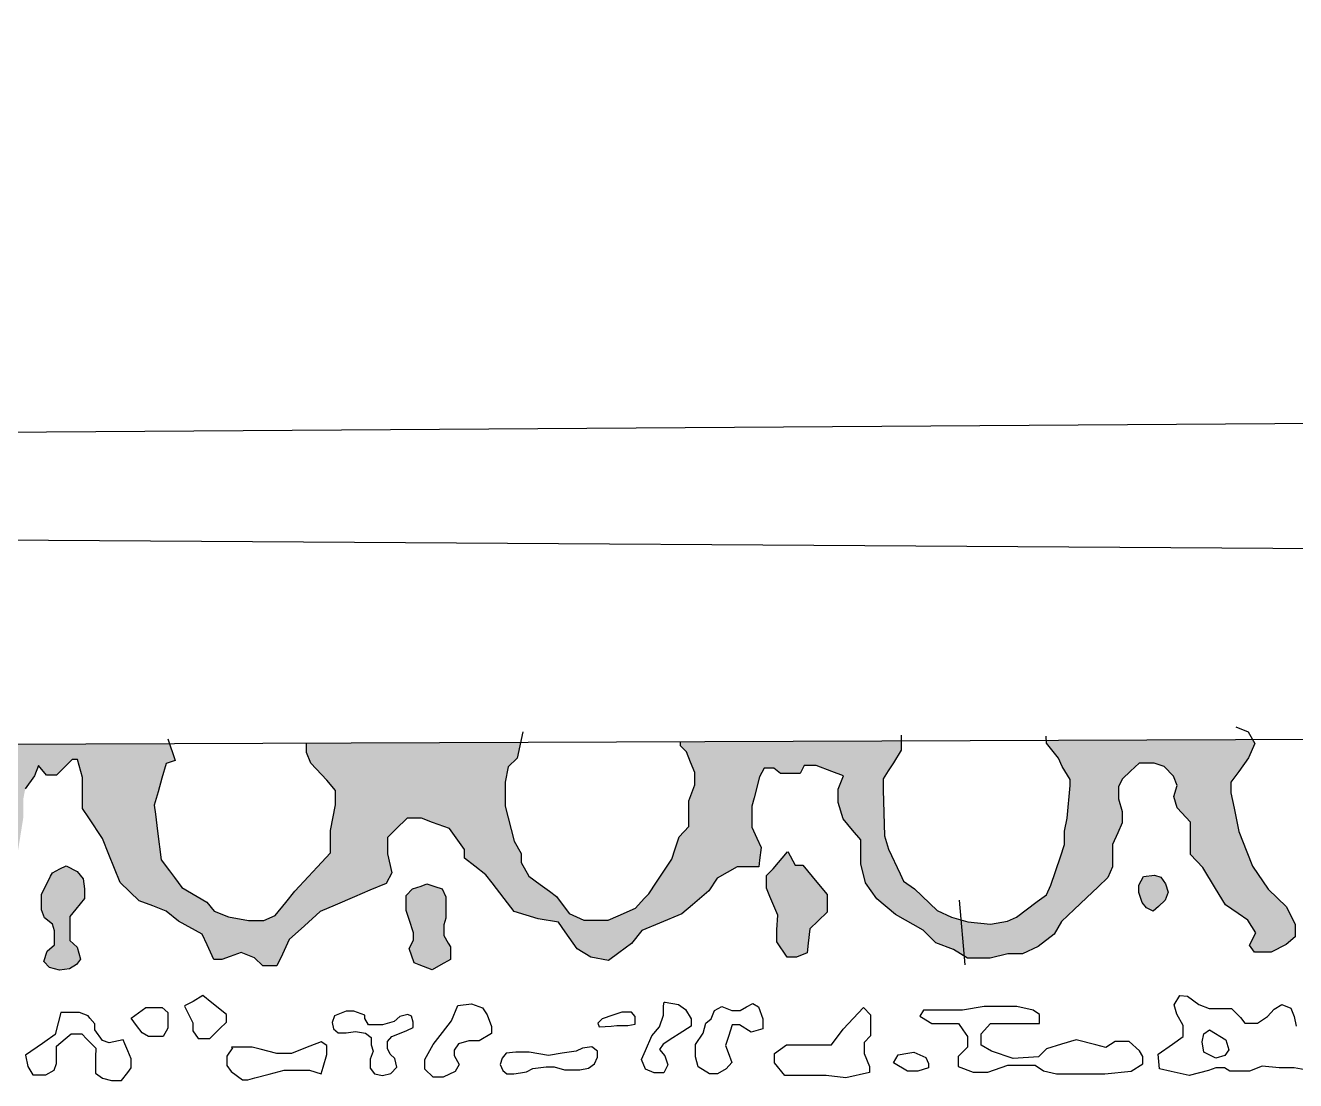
# Model space of a CAD drawing. Header units: millimetres. Extents: x 245 to 515, y 87 to 339.
# Drawn here: x 430.592 to 432.683, y 236.582 to 238.319 of the extents above; entities that cross this region are included whole.
import ezdxf

# ---------------------------------------------------------------- set-up
doc = ezdxf.new("R2010")
doc.units = ezdxf.units.MM
doc.layers.add('çziigi', color=10, linetype='Continuous')

msp = doc.modelspace()

# ---------------------------------------------------------------- hatches: boundary and pattern name
at = {"layer": 'çziigi'}
h = msp.add_hatch(color=256, dxfattribs=at)
h.dxf.hatch_style = 1
h.paths.add_polyline_path([(432.2992, 237.0994), (432.2927, 237.1127), (432.273, 237.1374), (432.2729, 237.1421), (432.6126, 237.1434), (432.6162, 237.137), (432.6056, 237.1132), (432.5897, 237.0909), (432.577, 237.0731), (432.577, 237.0557), (432.5821, 237.0307), (432.5899, 236.9923), (432.603, 236.9586), (432.6122, 236.9348), (432.6382, 236.8972), (432.6685, 236.868), (432.6825, 236.8389), (432.6825, 236.8185), (432.6681, 236.8063), (432.6431, 236.7935), (432.6159, 236.7935), (432.6075, 236.8052), (432.6181, 236.8253), (432.6045, 236.8461), (432.5886, 236.8571), (432.5677, 236.8715), (432.5515, 236.8983), (432.5305, 236.933), (432.5102, 236.9543), (432.5102, 236.9801), (432.5102, 237.0075), (432.4885, 237.031), (432.4829, 237.0499), (432.4882, 237.0681), (432.4821, 237.0832), (432.4669, 237.0991), (432.4503, 237.1044), (432.4257, 237.1044), (432.4113, 237.0912), (432.3984, 237.079), (432.3919, 237.0662), (432.3919, 237.0457), (432.398, 237.0249), (432.3976, 237.0064), (432.3904, 236.9901), (432.382, 236.9709), (432.382, 236.9522), (432.382, 236.9341), (432.3741, 236.9163), (432.3582, 236.9011), (432.3389, 236.8828), (432.3188, 236.8636), (432.298, 236.8438), (432.2858, 236.823), (432.2593, 236.8025), (432.2335, 236.7908), (432.2097, 236.7908), (432.1805, 236.7836), (432.143, 236.7836), (432.1374, 236.787), (432.1321, 236.8465), (432.1435, 236.8433), (432.1808, 236.8397), (432.2089, 236.8446), (432.2239, 236.8512), (432.258, 236.8768), (432.273, 236.888), (432.2806, 236.9037), (432.296, 236.9505), (432.3026, 236.9707), (432.3026, 236.9927), (432.3071, 237.014), (432.312, 237.0678), (432.312, 237.0776)])
h = msp.add_hatch(color=256, dxfattribs=at)
h.dxf.hatch_style = 1
h.paths.add_polyline_path([(431.6939, 237.0692), (431.6939, 237.0894), (431.6872, 237.1062), (431.6805, 237.1231), (431.6708, 237.1331), (431.6708, 237.1398), (432.034, 237.1411), (432.034, 237.1259), (432.021, 237.1052), (432.0125, 237.0918), (432.0045, 237.0791), (432.0045, 237.0605), (432.0065, 236.9851), (432.0131, 236.9628), (432.0321, 236.9222), (432.0376, 236.9106), (432.0561, 236.8976), (432.0933, 236.8618), (432.117, 236.8509), (432.1321, 236.8465), (432.1374, 236.787), (432.1199, 236.7976), (432.0911, 236.8086), (432.0703, 236.8294), (432.0247, 236.8556), (431.9936, 236.8813), (431.9754, 236.9078), (431.9675, 236.9388), (431.9675, 236.9782), (431.9538, 236.9945), (431.9385, 237.0128), (431.9303, 237.0401), (431.9303, 237.0616), (431.9387, 237.0836), (431.92, 237.0907), (431.894, 237.1006), (431.8739, 237.1006), (431.8675, 237.0878), (431.8508, 237.0878), (431.8353, 237.0878), (431.8243, 237.0965), (431.8084, 237.0965), (431.8008, 237.0821), (431.7917, 237.0473), (431.7882, 237.0338), (431.7882, 237.014), (431.7882, 236.9992), (431.7962, 236.9814), (431.8033, 236.9659), (431.8008, 236.9451), (431.7995, 236.9341), (431.7834, 236.9341), (431.7637, 236.9341), (431.731, 236.9154), (431.7174, 236.8942), (431.6905, 236.8715), (431.6725, 236.8563), (431.6359, 236.8411), (431.6067, 236.829), (431.59, 236.8078), (431.5692, 236.7923), (431.5521, 236.7796), (431.545, 236.7809), (431.5423, 236.8459), (431.5516, 236.8459), (431.568, 236.8531), (431.5962, 236.8656), (431.6109, 236.8816), (431.6183, 236.8896), (431.631, 236.9086), (431.6565, 236.9468), (431.6617, 236.9634), (431.6681, 236.9836), (431.6842, 237.0002), (431.6842, 237.0427)])
h.paths.add_polyline_path([(431.0619, 237.1049), (431.0546, 237.1224), (431.0546, 237.1374), (431.4072, 237.1388), (431.4016, 237.1127), (431.3868, 237.0985), (431.382, 237.0733), (431.382, 237.0553), (431.382, 237.0341), (431.3965, 236.976), (431.408, 236.9559), (431.408, 236.9412), (431.4209, 236.9184), (431.4394, 236.905), (431.4547, 236.8939), (431.4666, 236.8853), (431.4872, 236.8569), (431.5114, 236.8459), (431.5299, 236.8459), (431.5423, 236.8459), (431.545, 236.7809), (431.523, 236.7851), (431.5003, 236.7991), (431.4806, 236.8271), (431.4696, 236.8427), (431.4362, 236.8483), (431.3964, 236.8605), (431.3801, 236.8817), (431.3602, 236.9076), (431.3502, 236.9206), (431.3316, 236.935), (431.3149, 236.9481), (431.3149, 236.9623), (431.2899, 236.9969), (431.2622, 237.0071), (431.2443, 237.0138), (431.2202, 237.0138), (431.2016, 236.9958), (431.1878, 236.9824), (431.1878, 236.9553), (431.1952, 236.9238), (431.1856, 236.9067), (431.1591, 236.8953), (431.1339, 236.8845), (431.102, 236.8709), (431.0771, 236.8602), (431.0512, 236.8367), (431.0264, 236.8142), (431.0151, 236.7904), (431.006, 236.7711), (430.9829, 236.7711), (430.9693, 236.7839), (430.9591, 236.7881), (430.9478, 236.8475), (430.9594, 236.8453), (430.9846, 236.8453), (431.0033, 236.8539), (431.0208, 236.8754), (431.0356, 236.8936), (431.0582, 236.918), (431.0723, 236.9333), (431.0944, 236.9572), (431.0944, 236.9684), (431.0944, 236.994), (431.1025, 237.0363), (431.1025, 237.0599), (431.0879, 237.0769)])
h.paths.add_polyline_path([(430.6859, 237.0608), (430.6859, 237.0812), (430.6775, 237.1105), (430.6688, 237.1105), (430.6563, 237.098), (430.643, 237.0848), (430.6267, 237.0848), (430.6135, 237.1007), (430.6067, 237.0836), (430.5915, 237.0624), (430.5885, 237.0462), (430.5885, 237.0159), (430.5773, 236.9459), (430.5596, 236.9186), (430.5477, 236.9003), (430.5365, 236.883), (430.5093, 236.8699), (430.49, 236.8606), (430.4593, 236.8333), (430.4386, 236.8149), (430.4309, 236.7915), (430.4225, 236.7792), (430.3975, 236.77), (430.3749, 236.77), (430.3488, 236.77), (430.3383, 236.7703), (430.3367, 236.8354), (430.3609, 236.8354), (430.3816, 236.8515), (430.3898, 236.8579), (430.4294, 236.8683), (430.446, 236.8727), (430.4669, 236.9006), (430.4839, 236.9233), (430.497, 236.9409), (430.497, 236.9717), (430.4837, 237.0117), (430.4837, 237.0343), (430.4837, 237.0518), (430.4837, 237.0731), (430.4837, 237.0925), (430.465, 237.1086), (430.4527, 237.1191), (430.4527, 237.1351), (430.8293, 237.1365), (430.8387, 237.1091), (430.8237, 237.104), (430.8167, 237.0799), (430.8104, 237.0577), (430.8039, 237.0353), (430.8058, 237.0206), (430.8093, 236.9929), (430.8152, 236.9457), (430.829, 236.9274), (430.8374, 236.9161), (430.8495, 236.9), (430.8749, 236.8851), (430.8907, 236.8759), (430.9025, 236.8612), (430.9265, 236.8514), (430.9478, 236.8475), (430.9591, 236.7881), (430.9473, 236.793), (430.9292, 236.7862), (430.9154, 236.7811), (430.9019, 236.7811), (430.8909, 236.8055), (430.8829, 236.8233), (430.8438, 236.8445), (430.8238, 236.8612), (430.8018, 236.8695), (430.7793, 236.878), (430.7476, 236.9081), (430.7294, 236.9541), (430.719, 236.9804), (430.6961, 237.0146), (430.6859, 237.0299)])
h.paths.add_polyline_path([(430.0844, 237.0421), (430.0767, 237.0864), (430.0598, 237.1048), (430.0421, 237.1136), (430.0272, 237.1071), (430.0164, 237.0914), (429.9995, 237.0914), (429.9888, 237.0914), (429.9692, 237.0968), (429.9531, 237.0845), (429.9449, 237.0782), (429.9527, 237.0477), (429.9574, 237.0294), (429.9574, 236.9792), (429.9454, 236.9512), (429.9284, 236.9116), (429.9108, 236.8918), (429.8908, 236.8806), (429.8508, 236.8583), (429.8173, 236.8396), (429.8025, 236.8211), (429.7802, 236.8073), (429.7852, 236.7885), (429.7874, 236.7804), (429.7564, 236.7584), (429.7318, 236.7584), (429.7111, 236.7665), (429.6994, 236.7628), (429.6994, 236.8556), (429.7232, 236.8454), (429.7394, 236.8454), (429.7559, 236.8555), (429.7861, 236.8668), (429.8037, 236.8733), (429.8228, 236.8861), (429.8442, 236.9155), (429.8506, 236.9341), (429.8537, 236.9429), (429.8645, 236.974), (429.8699, 236.9894), (429.8699, 236.9997), (429.8535, 237.0498), (429.8482, 237.0658), (429.8409, 237.0881), (429.8281, 237.1038), (429.8208, 237.1127), (429.8153, 237.1194), (429.8153, 237.1327), (430.2257, 237.1342), (430.2276, 237.1165), (430.2184, 237.1155), (430.214, 237.0972), (430.208, 237.0717), (430.2014, 237.0442), (430.1957, 237.0199), (430.1901, 236.9965), (430.1901, 236.9738), (430.2082, 236.935), (430.2154, 236.9196), (430.2341, 236.8963), (430.2449, 236.8827), (430.2576, 236.8669), (430.2937, 236.8502), (430.3331, 236.8354), (430.3367, 236.8354), (430.3383, 236.7703), (430.32, 236.7708), (430.2988, 236.7708), (430.2843, 236.765), (430.2547, 236.7861), (430.242, 236.8053), (430.2224, 236.821), (430.2061, 236.8342), (430.1597, 236.8641), (430.1275, 236.8849), (430.1124, 236.9082), (430.0937, 236.9373), (430.0937, 236.9773), (430.0937, 237.0026), (430.0937, 237.0252)])
h.paths.add_polyline_path([(429.1884, 237.125), (429.1884, 237.1303), (429.6274, 237.1319), (429.6305, 237.1215), (429.6248, 237.1087), (429.6164, 237.0982), (429.6096, 237.0899), (429.6011, 237.0793), (429.59, 237.0655), (429.59, 237.0591), (429.5777, 237.0591), (429.5696, 237.0591), (429.5507, 237.0591), (429.5357, 237.0402), (429.5357, 237.0293), (429.5357, 237.0148), (429.5357, 236.9918), (429.5442, 236.9761), (429.553, 236.9598), (429.5603, 236.9598), (429.5732, 236.9508), (429.5845, 236.9428), (429.6015, 236.9127), (429.6116, 236.8948), (429.6221, 236.8845), (429.6429, 236.8639), (429.6559, 236.8595), (429.6829, 236.8595), (429.6902, 236.8595), (429.6994, 236.8556), (429.6994, 236.7628), (429.6938, 236.7611), (429.6781, 236.7611), (429.6466, 236.7818), (429.6516, 236.8018), (429.6516, 236.8163), (429.6351, 236.8263), (429.6104, 236.8412), (429.586, 236.8559), (429.5517, 236.8656), (429.5283, 236.8955), (429.5096, 236.9193), (429.4957, 236.9371), (429.4799, 236.9884), (429.4692, 237.0228), (429.4802, 237.0429), (429.4672, 237.0787), (429.453, 237.0887), (429.4188, 237.0945), (429.4057, 237.0891), (429.37, 237.0806), (429.3554, 237.0661), (429.3431, 237.0342), (429.3431, 237.0177), (429.3431, 236.9836), (429.3504, 236.9709), (429.3504, 236.9448), (429.3346, 236.9128), (429.317, 236.8997), (429.3005, 236.8756), (429.2782, 236.856), (429.2436, 236.8276), (429.2345, 236.8201), (429.2164, 236.8201), (429.2164, 236.7977), (429.2264, 236.7869), (429.2377, 236.7748), (429.2255, 236.7634), (429.1756, 236.7491), (429.1406, 236.7491), (429.1203, 236.7591), (429.0896, 236.7518), (429.0756, 236.7485), (429.055, 236.7384), (429.0327, 236.7438), (429.0059, 236.7599), (428.9874, 236.7771), (428.9874, 236.8036), (428.9874, 236.8222), (428.9443, 236.8464), (428.9263, 236.8565), (428.8996, 236.8715), (428.8817, 236.8932), (428.855, 236.9078), (428.8427, 236.9329), (428.8407, 236.9699), (428.8399, 236.9915), (428.8261, 237.0301), (428.8261, 237.071), (428.8261, 237.0922), (428.811, 237.1022), (428.7863, 237.0922), (428.7743, 237.0802), (428.7604, 237.0559), (428.7689, 237.0347), (428.7727, 237.0253), (428.7758, 237.0176), (428.7809, 237.0048), (428.7759, 236.9954), (428.7679, 236.9805), (428.7593, 236.9805), (428.7496, 236.9661), (428.7496, 236.9556), (428.7496, 236.9344), (428.7496, 236.9286), (428.7426, 236.9039), (428.7218, 236.8923), (428.702, 236.8813), (428.702, 236.8715), (428.6789, 236.8557), (428.6581, 236.8414), (428.6206, 236.8414), (428.5994, 236.8414), (428.5546, 236.8178), (428.5414, 236.8043), (428.5549, 236.7912), (428.5727, 236.7858), (428.5727, 236.7796), (428.5739, 236.7661), (428.5573, 236.7588), (428.5441, 236.7529), (428.5302, 236.7529), (428.4565, 236.7511), (428.4254, 236.7511), (428.4254, 236.7773), (428.4254, 236.7909), (428.4074, 236.8052), (428.392, 236.8174), (428.375, 236.8314), (428.3401, 236.8469), (428.3283, 236.8469), (428.2991, 236.8469), (428.2816, 236.8618), (428.2639, 236.877), (428.2343, 236.8898), (428.2118, 236.8774), (428.2118, 236.8519), (428.2018, 236.8301), (428.1936, 236.8121), (428.1763, 236.8121), (428.1607, 236.8214), (428.1477, 236.8525), (428.1407, 236.8691), (428.134, 236.8851), (428.1213, 236.8798), (428.1111, 236.8755), (428.0905, 236.8668), (428.0761, 236.8476), (428.0676, 236.8362), (428.0561, 236.8209), (428.0375, 236.8209), (428.0157, 236.8209), (428.0008, 236.8295), (427.984, 236.8631), (427.984, 236.888), (428.0095, 236.9147), (428.0282, 236.929), (428.0555, 237.0064), (428.0673, 237.0399), (428.0715, 237.0517), (428.0715, 237.0823), (428.0536, 237.0991), (428.0451, 237.1071), (428.0451, 237.1259), (428.3584, 237.1271), (428.3653, 237.1129), (428.3565, 237.0865), (428.3389, 237.0714), (428.3389, 237.0475), (428.3389, 237.0287), (428.3389, 237.0041), (428.3056, 236.9928), (428.3056, 237.0393), (428.3056, 237.0689), (428.2936, 237.0689), (428.2785, 237.0689), (428.2728, 237.0387), (428.2687, 237.0167), (428.2654, 236.999), (428.2654, 236.9608), (428.2766, 236.9419), (428.2848, 236.9281), (428.3093, 236.9155), (428.3326, 236.9035), (428.3557, 236.8916), (428.3984, 236.8697), (428.4149, 236.8612), (428.4352, 236.8457), (428.4692, 236.8457), (428.4943, 236.8457), (428.5195, 236.8457), (428.5346, 236.8457), (428.5491, 236.8457), (428.5887, 236.8627), (428.6029, 236.8688), (428.636, 236.8829), (428.6491, 236.9168), (428.6552, 236.9324), (428.6663, 236.961), (428.6729, 236.9783), (428.6729, 236.9991), (428.6729, 237.0199), (428.6529, 237.0368), (428.6345, 237.0524), (428.6189, 237.0852), (428.6065, 237.1113), (428.595, 237.1113), (428.5897, 237.128), (429.0134, 237.1296), (429.0028, 237.1115), (428.9857, 237.0964), (428.9769, 237.0785), (428.9675, 237.0592), (428.9675, 237.0319), (428.9618, 237.0048), (428.9618, 236.984), (428.9618, 236.9581), (428.9618, 236.9281), (428.9618, 236.9118), (428.955, 236.9114), (428.954, 236.9288), (428.9355, 236.9476), (428.9291, 236.964), (428.9291, 236.9811), (428.9291, 237.0058), (428.9362, 237.0202), (428.941, 237.0493), (428.941, 237.0725), (428.9366, 237.0884), (428.9339, 237.0984), (428.9243, 237.0984), (428.9159, 237.1067), (428.9048, 237.0955), (428.8949, 237.0855), (428.8949, 237.0756), (428.8892, 237.0581), (428.8892, 237.0318), (428.8824, 236.9903), (428.8824, 236.9672), (428.8888, 236.9393), (428.8914, 236.9278), (428.8942, 236.9155), (428.9227, 236.8794), (428.9339, 236.8738), (428.9474, 236.8671), (428.957, 236.8671), (428.957, 236.8726), (428.9646, 236.8726), (428.9742, 236.8726), (428.9793, 236.8726), (428.9901, 236.8631), (428.9962, 236.8577), (429.0057, 236.8492), (429.0144, 236.8332), (429.0175, 236.8275), (429.0384, 236.8275), (429.079, 236.8275), (429.0962, 236.8275), (429.1277, 236.8332), (429.1426, 236.8359), (429.1596, 236.8487), (429.1835, 236.8487), (429.1911, 236.8579), (429.203, 236.8723), (429.227, 236.9013), (429.227, 236.9209), (429.227, 236.9497), (429.2358, 236.9684), (429.2403, 236.9779), (429.2463, 236.9751), (429.2463, 236.9509), (429.2463, 236.9298), (429.2463, 236.9198), (429.2463, 236.9107), (429.2638, 236.9043), (429.2773, 236.9118), (429.2881, 236.9298), (429.2937, 236.9517), (429.2975, 236.9669), (429.2975, 236.9864), (429.2893, 237.0131), (429.2937, 237.0354), (429.2937, 237.0509), (429.2785, 237.0824), (429.2665, 237.0939), (429.2578, 237.088), (429.2578, 237.0649), (429.2578, 237.0557), (429.2578, 237.0314), (429.2578, 237.019), (429.2446, 237.019), (429.2331, 237.0358), (429.2331, 237.0537), (429.2331, 237.0708), (429.2271, 237.0832), (429.1884, 237.1091)])
h.paths.add_polyline_path([(428.2311, 236.9533), (428.2251, 236.968), (428.2207, 236.9787), (428.2195, 236.9944), (428.2109, 237.0139), (428.2031, 237.0318), (428.1979, 237.0144), (428.196, 237.0029), (428.1927, 236.9835), (428.1927, 236.9735), (428.1927, 236.9598), (428.1927, 236.9503), (428.1867, 236.939), (428.1813, 236.929), (428.1813, 236.9185), (428.1855, 236.91), (428.1955, 236.9014), (428.2038, 236.9014), (428.2173, 236.908), (428.2311, 236.9328), (428.2311, 236.9391)], flags=16)
h = msp.add_hatch(color=256, dxfattribs=at)
h.dxf.hatch_style = 1
h.paths.add_polyline_path([(429.9962, 236.8751), (430.0088, 236.8855), (430.0157, 236.8912), (430.0233, 236.8975), (430.0264, 236.9081), (430.0303, 236.9069), (430.0425, 236.9033), (430.051, 236.9007), (430.051, 236.8858), (430.051, 236.8736), (430.0462, 236.8601), (430.0399, 236.8424), (430.0324, 236.8362), (430.0385, 236.8169), (430.0434, 236.8087), (430.0496, 236.7982), (430.0562, 236.7871), (430.0467, 236.7814), (430.0319, 236.7726), (430.0195, 236.7726), (429.9975, 236.7756), (429.9901, 236.7854), (429.9852, 236.8028), (429.9944, 236.812), (429.9944, 236.8218), (429.9944, 236.8442), (429.9904, 236.8616)])
h.paths.add_polyline_path([(430.6185, 236.8891), (430.6266, 236.9051), (430.6334, 236.9184), (430.6362, 236.924), (430.6486, 236.9304), (430.6587, 236.9356), (430.6769, 236.9262), (430.6869, 236.9141), (430.689, 236.8979), (430.689, 236.8816), (430.6748, 236.8641), (430.6649, 236.8519), (430.6649, 236.8313), (430.6649, 236.8125), (430.6769, 236.8017), (430.6824, 236.7821), (430.6757, 236.773), (430.6646, 236.7661), (430.6477, 236.764), (430.6314, 236.7682), (430.6221, 236.7782), (430.6278, 236.795), (430.6399, 236.8056), (430.6399, 236.814), (430.6399, 236.8288), (430.6365, 236.8393), (430.6233, 236.8499), (430.6185, 236.8634)])
h.paths.add_polyline_path([(431.219, 236.862), (431.219, 236.8742), (431.219, 236.8865), (431.2295, 236.8975), (431.2435, 236.9023), (431.2528, 236.9059), (431.266, 236.9017), (431.2783, 236.8978), (431.2839, 236.8844), (431.2839, 236.8658), (431.2839, 236.8494), (431.2806, 236.8384), (431.2806, 236.821), (431.2881, 236.8082), (431.2916, 236.8022), (431.2916, 236.7816), (431.2761, 236.7726), (431.2617, 236.7642), (431.2402, 236.7726), (431.2321, 236.7758), (431.2238, 236.7992), (431.231, 236.8133), (431.231, 236.8255), (431.2238, 236.8473)])
h.paths.add_polyline_path([(431.8178, 236.8849), (431.8121, 236.8988), (431.8121, 236.9194), (431.8231, 236.9306), (431.847, 236.9592), (431.8591, 236.9366), (431.8719, 236.9366), (431.8951, 236.9089), (431.9123, 236.8883), (431.9123, 236.8759), (431.9123, 236.8594), (431.8974, 236.8451), (431.8833, 236.8317), (431.8809, 236.8084), (431.8792, 236.7924), (431.8614, 236.7851), (431.8463, 236.7851), (431.8291, 236.8106), (431.8291, 236.8301), (431.8306, 236.8541)])
h.paths.add_polyline_path([(432.4253, 236.8917), (432.4253, 236.9037), (432.4332, 236.9178), (432.4508, 236.9204), (432.4617, 236.9169), (432.469, 236.9058), (432.4737, 236.8923), (432.4687, 236.8791), (432.4576, 236.8688), (432.4489, 236.8609), (432.4379, 236.8665), (432.4309, 236.875)])

# ---------------------------------------------------------------- linework, layer by layer
for p, q in [((433.9791, 237.4492), (301.7553, 238.3195)), ((433.4667, 237.6692), (427.6409, 237.6288)), ((432.5851, 237.1643), (432.6052, 237.1563)), ((433.8206, 237.148), (427.6704, 237.1245)), ((430.8265, 237.1448), (430.8387, 237.1091)), ((431.411, 237.1565), (431.4016, 237.1127)), ((432.034, 237.1507), (432.034, 237.1259)), ((432.273, 237.1374), (432.2726, 237.1492)), ((432.6052, 237.1563), (432.6162, 237.137)), ((431.0546, 237.1224), (431.0546, 237.1374)), ((431.0619, 237.1049), (431.0546, 237.1224)), ((431.6708, 237.1331), (431.6708, 237.1398)), ((431.6805, 237.1231), (431.6708, 237.1331)), ((431.6872, 237.1062), (431.6805, 237.1231)), ((432.034, 237.1259), (432.021, 237.1052)), ((432.2927, 237.1127), (432.273, 237.1374)), ((432.6162, 237.137), (432.6056, 237.1132)), ((430.6135, 237.1007), (430.6067, 237.0836)), ((430.6267, 237.0848), (430.6135, 237.1007)), ((430.6688, 237.1105), (430.6563, 237.098)), ((430.6775, 237.1105), (430.6688, 237.1105)), ((430.6859, 237.0812), (430.6775, 237.1105)), ((430.8237, 237.104), (430.8167, 237.0799)), ((430.8387, 237.1091), (430.8237, 237.104)), ((431.0879, 237.0769), (431.0619, 237.1049)), ((431.4016, 237.1127), (431.3868, 237.0985)), ((431.6939, 237.0894), (431.6872, 237.1062)), ((431.8739, 237.1006), (431.8675, 237.0878)), ((431.894, 237.1006), (431.8739, 237.1006)), ((431.92, 237.0907), (431.894, 237.1006)), ((432.021, 237.1052), (432.0125, 237.0918)), ((432.2992, 237.0994), (432.2927, 237.1127)), ((432.4257, 237.1044), (432.4113, 237.0912)), ((432.4503, 237.1044), (432.4257, 237.1044)), ((432.4669, 237.0991), (432.4503, 237.1044)), ((432.6056, 237.1132), (432.5897, 237.0909)), ((430.6067, 237.0836), (430.5915, 237.0624)), ((430.643, 237.0848), (430.6267, 237.0848)), ((430.6563, 237.098), (430.643, 237.0848)), ((430.6859, 237.0608), (430.6859, 237.0812)), ((430.8167, 237.0799), (430.8104, 237.0577)), ((431.3868, 237.0985), (431.382, 237.0733)), ((431.6939, 237.0692), (431.6939, 237.0894)), ((431.8008, 237.0821), (431.7917, 237.0473)), ((431.8084, 237.0965), (431.8008, 237.0821)), ((431.8243, 237.0965), (431.8084, 237.0965)), ((431.8353, 237.0878), (431.8243, 237.0965)), ((431.8508, 237.0878), (431.8353, 237.0878)), ((431.8675, 237.0878), (431.8508, 237.0878)), ((431.9387, 237.0836), (431.92, 237.0907)), ((431.9303, 237.0616), (431.9387, 237.0836)), ((432.0125, 237.0918), (432.0045, 237.0791)), ((432.312, 237.0776), (432.2992, 237.0994)), ((432.4113, 237.0912), (432.3984, 237.079)), ((432.4821, 237.0832), (432.4669, 237.0991)), ((432.4882, 237.0681), (432.4821, 237.0832)), ((432.5897, 237.0909), (432.577, 237.0731)), ((430.6859, 237.0299), (430.6859, 237.0608)), ((431.1025, 237.0599), (431.0879, 237.0769)), ((431.1025, 237.0363), (431.1025, 237.0599)), ((431.382, 237.0733), (431.382, 237.0553)), ((431.6842, 237.0427), (431.6939, 237.0692)), ((431.6939, 237.0692), (431.6939, 237.0692)), ((431.9303, 237.0401), (431.9303, 237.0616)), ((432.0045, 237.0791), (432.0045, 237.0605)), ((432.0045, 237.0605), (432.0065, 236.9851)), ((432.3071, 237.014), (432.312, 237.0678)), ((432.312, 237.0678), (432.312, 237.0776)), ((432.3984, 237.079), (432.3919, 237.0662)), ((432.3919, 237.0662), (432.3919, 237.0457)), ((432.4829, 237.0499), (432.4882, 237.0681)), ((432.577, 237.0731), (432.577, 237.0557)), ((430.8104, 237.0577), (430.8039, 237.0353)), ((431.382, 237.0553), (431.382, 237.0341)), ((431.6842, 237.0002), (431.6842, 237.0427)), ((431.7917, 237.0473), (431.7882, 237.0338)), ((431.9385, 237.0128), (431.9303, 237.0401)), ((432.3919, 237.0457), (432.398, 237.0249)), ((432.4885, 237.031), (432.4829, 237.0499)), ((432.577, 237.0557), (432.5821, 237.0307)), ((430.6961, 237.0146), (430.6859, 237.0299)), ((430.8039, 237.0353), (430.8058, 237.0206)), ((430.8058, 237.0206), (430.8093, 236.9929)), ((431.0944, 236.994), (431.1025, 237.0363)), ((431.382, 237.0341), (431.3965, 236.976)), ((431.7882, 237.0338), (431.7882, 237.014)), ((432.398, 237.0249), (432.3976, 237.0064)), ((432.5102, 237.0075), (432.4885, 237.031)), ((432.5821, 237.0307), (432.5899, 236.9923)), ((430.719, 236.9804), (430.6961, 237.0146)), ((431.2016, 236.9958), (431.1878, 236.9824)), ((431.2202, 237.0138), (431.2016, 236.9958)), ((431.2443, 237.0138), (431.2202, 237.0138)), ((431.2622, 237.0071), (431.2443, 237.0138)), ((431.2899, 236.9969), (431.2622, 237.0071)), ((431.3149, 236.9623), (431.2899, 236.9969)), ((431.6681, 236.9836), (431.6842, 237.0002)), ((431.7882, 237.014), (431.7882, 236.9992)), ((431.7882, 236.9992), (431.7962, 236.9814)), ((431.9538, 236.9945), (431.9385, 237.0128)), ((432.3026, 236.9927), (432.3071, 237.014)), ((432.3976, 237.0064), (432.3904, 236.9901)), ((432.5102, 236.9801), (432.5102, 237.0075)), ((430.7294, 236.9541), (430.719, 236.9804)), ((430.8093, 236.9929), (430.8152, 236.9457)), ((431.0944, 236.9684), (431.0944, 236.994)), ((431.1878, 236.9824), (431.1878, 236.9553)), ((431.3965, 236.976), (431.408, 236.9559)), ((431.6617, 236.9634), (431.6681, 236.9836)), ((431.7962, 236.9814), (431.8033, 236.9659)), ((431.9675, 236.9782), (431.9538, 236.9945)), ((431.9675, 236.9388), (431.9675, 236.9782)), ((432.0065, 236.9851), (432.0131, 236.9628)), ((432.3026, 236.9707), (432.3026, 236.9927)), ((432.3904, 236.9901), (432.382, 236.9709)), ((432.5102, 236.9543), (432.5102, 236.9801)), ((432.5899, 236.9923), (432.603, 236.9586)), ((430.7476, 236.9081), (430.7294, 236.9541)), ((431.0723, 236.9333), (431.0944, 236.9572)), ((431.0944, 236.9572), (431.0944, 236.9684)), ((431.1878, 236.9553), (431.1952, 236.9238)), ((431.3149, 236.9481), (431.3149, 236.9623)), ((431.408, 236.9559), (431.408, 236.9412)), ((431.6565, 236.9468), (431.6617, 236.9634)), ((431.8033, 236.9659), (431.8008, 236.9451)), ((431.8231, 236.9306), (431.8467, 236.9589)), ((431.8471, 236.9591), (431.8591, 236.9366)), ((432.0131, 236.9628), (432.0321, 236.9222)), ((432.296, 236.9505), (432.3026, 236.9707)), ((432.382, 236.9709), (432.382, 236.9522)), ((432.5305, 236.933), (432.5102, 236.9543)), ((432.603, 236.9586), (432.6122, 236.9348)), ((430.6486, 236.9304), (430.6587, 236.9356)), ((430.6587, 236.9356), (430.6769, 236.9262)), ((430.8152, 236.9457), (430.829, 236.9274)), ((431.0582, 236.918), (431.0723, 236.9333)), ((431.3316, 236.935), (431.3149, 236.9481)), ((431.3502, 236.9206), (431.3316, 236.935)), ((431.408, 236.9412), (431.4209, 236.9184)), ((431.631, 236.9086), (431.6565, 236.9468)), ((431.7637, 236.9341), (431.731, 236.9154)), ((431.7834, 236.9341), (431.7637, 236.9341)), ((431.7995, 236.9341), (431.7834, 236.9341)), ((431.8008, 236.9451), (431.7995, 236.9341)), ((431.8591, 236.9366), (431.8719, 236.9366)), ((431.8719, 236.9366), (431.8951, 236.9089)), ((431.9754, 236.9078), (431.9675, 236.9388)), ((432.2806, 236.9037), (432.296, 236.9505)), ((432.382, 236.9341), (432.3741, 236.9163)), ((432.382, 236.9522), (432.382, 236.9341)), ((432.5515, 236.8983), (432.5305, 236.933)), ((432.6122, 236.9348), (432.6382, 236.8972)), ((430.6266, 236.9051), (430.6334, 236.9184)), ((430.6334, 236.9184), (430.6362, 236.924)), ((430.6362, 236.924), (430.6486, 236.9304)), ((430.6769, 236.9262), (430.6869, 236.9141)), ((430.6869, 236.9141), (430.689, 236.8979)), ((430.829, 236.9274), (430.8374, 236.9161)), ((430.8374, 236.9161), (430.8495, 236.9)), ((431.0356, 236.8936), (431.0582, 236.918)), ((431.1952, 236.9238), (431.1856, 236.9067)), ((431.3602, 236.9076), (431.3502, 236.9206)), ((431.4209, 236.9184), (431.4394, 236.905)), ((431.731, 236.9154), (431.7174, 236.8942)), ((431.8121, 236.9194), (431.8231, 236.9306)), ((431.8121, 236.8988), (431.8121, 236.9194)), ((432.0321, 236.9222), (432.0376, 236.9106)), ((432.3741, 236.9163), (432.3582, 236.9011)), ((432.4253, 236.9037), (432.4332, 236.9178)), ((432.4332, 236.9178), (432.4508, 236.9204)), ((432.4508, 236.9204), (432.4617, 236.9169)), ((432.4617, 236.9169), (432.469, 236.9058)), ((430.6185, 236.8891), (430.6266, 236.9051)), ((430.689, 236.8979), (430.689, 236.8816)), ((430.7793, 236.878), (430.7476, 236.9081)), ((430.8495, 236.9), (430.8749, 236.8851)), ((431.0208, 236.8754), (431.0356, 236.8936)), ((431.1591, 236.8953), (431.1339, 236.8845)), ((431.1856, 236.9067), (431.1591, 236.8953)), ((431.219, 236.8865), (431.2295, 236.8975)), ((431.2295, 236.8975), (431.2435, 236.9023)), ((431.2435, 236.9023), (431.2528, 236.9059)), ((431.2528, 236.9059), (431.266, 236.9017)), ((431.266, 236.9017), (431.2783, 236.8978)), ((431.2783, 236.8978), (431.2839, 236.8844)), ((431.3801, 236.8817), (431.3602, 236.9076)), ((431.4394, 236.905), (431.4547, 236.8939)), ((431.4547, 236.8939), (431.4666, 236.8853)), ((431.6183, 236.8896), (431.631, 236.9086)), ((431.7174, 236.8942), (431.6905, 236.8715)), ((431.8178, 236.8849), (431.8121, 236.8988)), ((431.8951, 236.9089), (431.9123, 236.8883)), ((431.9936, 236.8813), (431.9754, 236.9078)), ((432.0376, 236.9106), (432.0561, 236.8976)), ((432.0561, 236.8976), (432.0933, 236.8618)), ((432.273, 236.888), (432.2806, 236.9037)), ((432.3582, 236.9011), (432.3389, 236.8828)), ((432.4253, 236.8917), (432.4253, 236.9037)), ((432.4309, 236.875), (432.4253, 236.8917)), ((432.4737, 236.8923), (432.4687, 236.8791)), ((432.469, 236.9058), (432.4737, 236.8923)), ((432.5677, 236.8715), (432.5515, 236.8983)), ((432.6382, 236.8972), (432.6685, 236.868)), ((430.6185, 236.8634), (430.6185, 236.8891)), ((430.689, 236.8816), (430.6748, 236.8641)), ((430.8018, 236.8695), (430.7793, 236.878)), ((430.8749, 236.8851), (430.8907, 236.8759)), ((430.8907, 236.8759), (430.9025, 236.8612)), ((431.0033, 236.8539), (431.0208, 236.8754)), ((431.102, 236.8709), (431.0771, 236.8602)), ((431.1339, 236.8845), (431.102, 236.8709)), ((431.219, 236.8742), (431.219, 236.8865)), ((431.219, 236.862), (431.219, 236.8742)), ((431.2839, 236.8844), (431.2839, 236.8658)), ((431.3964, 236.8605), (431.3801, 236.8817)), ((431.4666, 236.8853), (431.4872, 236.8569)), ((431.5962, 236.8656), (431.6109, 236.8816)), ((431.6109, 236.8816), (431.6183, 236.8896)), ((431.6905, 236.8715), (431.6725, 236.8563)), ((431.8306, 236.8541), (431.8178, 236.8849)), ((431.9123, 236.8883), (431.9123, 236.8759)), ((431.9123, 236.8759), (431.9123, 236.8594)), ((432.0247, 236.8556), (431.9936, 236.8813)), ((432.1292, 236.8791), (432.1387, 236.7728)), ((432.2239, 236.8512), (432.258, 236.8768)), ((432.258, 236.8768), (432.273, 236.888)), ((432.3389, 236.8828), (432.3188, 236.8636)), ((432.4379, 236.8665), (432.4309, 236.875)), ((432.4687, 236.8791), (432.4576, 236.8688)), ((432.5886, 236.8571), (432.5677, 236.8715)), ((430.6233, 236.8499), (430.6185, 236.8634)), ((430.6365, 236.8393), (430.6233, 236.8499)), ((430.6748, 236.8641), (430.6649, 236.8519)), ((430.6649, 236.8519), (430.6649, 236.8313)), ((430.8238, 236.8612), (430.8018, 236.8695)), ((430.8438, 236.8445), (430.8238, 236.8612)), ((430.9025, 236.8612), (430.9265, 236.8514)), ((430.9265, 236.8514), (430.9594, 236.8453)), ((430.9846, 236.8453), (431.0033, 236.8539)), ((431.0771, 236.8602), (431.0512, 236.8367)), ((431.2238, 236.8473), (431.219, 236.862)), ((431.2839, 236.8494), (431.2806, 236.8384)), ((431.2839, 236.8658), (431.2839, 236.8494)), ((431.4362, 236.8483), (431.3964, 236.8605)), ((431.4872, 236.8569), (431.5114, 236.8459)), ((431.5516, 236.8459), (431.568, 236.8531)), ((431.568, 236.8531), (431.5962, 236.8656)), ((431.6725, 236.8563), (431.6359, 236.8411)), ((431.8291, 236.8301), (431.8306, 236.8541)), ((431.9123, 236.8594), (431.8974, 236.8451)), ((432.0703, 236.8294), (432.0247, 236.8556)), ((432.0933, 236.8618), (432.117, 236.8509)), ((432.117, 236.8509), (432.1435, 236.8433)), ((432.2089, 236.8446), (432.2239, 236.8512)), ((432.3188, 236.8636), (432.298, 236.8438)), ((432.4489, 236.8609), (432.4379, 236.8665)), ((432.4576, 236.8688), (432.4489, 236.8609)), ((432.6045, 236.8461), (432.5886, 236.8571)), ((432.6685, 236.868), (432.6825, 236.8389)), ((430.6399, 236.8288), (430.6365, 236.8393)), ((430.6399, 236.814), (430.6399, 236.8288)), ((430.6649, 236.8313), (430.6649, 236.8125)), ((430.8829, 236.8233), (430.8438, 236.8445)), ((430.9594, 236.8453), (430.9846, 236.8453)), ((431.0512, 236.8367), (431.0264, 236.8142)), ((431.231, 236.8255), (431.2238, 236.8473)), ((431.2806, 236.8384), (431.2806, 236.821)), ((431.4696, 236.8427), (431.4362, 236.8483)), ((431.4806, 236.8271), (431.4696, 236.8427)), ((431.5114, 236.8459), (431.5299, 236.8459)), ((431.5299, 236.8459), (431.5516, 236.8459)), ((431.6067, 236.829), (431.59, 236.8078)), ((431.6359, 236.8411), (431.6067, 236.829)), ((431.8291, 236.8106), (431.8291, 236.8301)), ((431.8833, 236.8317), (431.8809, 236.8084)), ((431.8974, 236.8451), (431.8833, 236.8317)), ((432.0911, 236.8086), (432.0703, 236.8294)), ((432.1435, 236.8433), (432.1808, 236.8397)), ((432.1808, 236.8397), (432.2089, 236.8446)), ((432.298, 236.8438), (432.2858, 236.823)), ((432.6181, 236.8253), (432.6045, 236.8461)), ((432.6825, 236.8389), (432.6825, 236.8185)), ((430.6399, 236.8056), (430.6399, 236.814)), ((430.6649, 236.8125), (430.6769, 236.8017)), ((430.8909, 236.8055), (430.8829, 236.8233)), ((431.0264, 236.8142), (431.0151, 236.7904)), ((431.2238, 236.7992), (431.231, 236.8133)), ((431.231, 236.8133), (431.231, 236.8255)), ((431.2806, 236.821), (431.2881, 236.8082)), ((431.2881, 236.8082), (431.2916, 236.8022)), ((431.5003, 236.7991), (431.4806, 236.8271)), ((431.59, 236.8078), (431.5692, 236.7923)), ((431.8463, 236.7851), (431.8291, 236.8106)), ((431.8809, 236.8084), (431.8792, 236.7924)), ((432.1199, 236.7976), (432.0911, 236.8086)), ((432.2858, 236.823), (432.2593, 236.8025)), ((432.6075, 236.8052), (432.6181, 236.8253)), ((432.6825, 236.8185), (432.6681, 236.8063)), ((430.6221, 236.7782), (430.6278, 236.795)), ((430.6278, 236.795), (430.6399, 236.8056)), ((430.6769, 236.8017), (430.6824, 236.7821)), ((430.9019, 236.7811), (430.8909, 236.8055)), ((430.9473, 236.793), (430.9292, 236.7862)), ((430.9693, 236.7839), (430.9473, 236.793)), ((431.0151, 236.7904), (431.006, 236.7711)), ((431.2321, 236.7758), (431.2238, 236.7992)), ((431.2916, 236.8022), (431.2916, 236.7816)), ((431.523, 236.7851), (431.5003, 236.7991)), ((431.5692, 236.7923), (431.5521, 236.7796)), ((431.8792, 236.7924), (431.8614, 236.7851)), ((432.143, 236.7836), (432.1199, 236.7976)), ((432.2097, 236.7908), (432.1805, 236.7836)), ((432.2335, 236.7908), (432.2097, 236.7908)), ((432.2593, 236.8025), (432.2335, 236.7908)), ((432.6159, 236.7935), (432.6075, 236.8052)), ((432.6431, 236.7935), (432.6159, 236.7935)), ((432.6681, 236.8063), (432.6431, 236.7935)), ((430.6314, 236.7682), (430.6221, 236.7782)), ((430.6477, 236.764), (430.6314, 236.7682)), ((430.6646, 236.7661), (430.6477, 236.764)), ((430.6757, 236.773), (430.6646, 236.7661)), ((430.6824, 236.7821), (430.6757, 236.773)), ((430.9154, 236.7811), (430.9019, 236.7811)), ((430.9292, 236.7862), (430.9154, 236.7811)), ((430.9829, 236.7711), (430.9693, 236.7839)), ((431.006, 236.7711), (430.9829, 236.7711)), ((431.2402, 236.7726), (431.2321, 236.7758)), ((431.2617, 236.7642), (431.2402, 236.7726)), ((431.2761, 236.7726), (431.2617, 236.7642)), ((431.2916, 236.7816), (431.2761, 236.7726)), ((431.5521, 236.7796), (431.523, 236.7851)), ((431.8614, 236.7851), (431.8463, 236.7851)), ((432.1805, 236.7836), (432.143, 236.7836)), ((430.8683, 236.7123), (430.8536, 236.705)), ((430.8536, 236.705), (430.8536, 236.705)), ((430.8537, 236.7046), (430.8674, 236.6772)), ((430.8839, 236.722), (430.8683, 236.7123)), ((430.8987, 236.7102), (430.8839, 236.722)), ((430.9229, 236.6909), (430.8987, 236.7102)), ((431.2932, 236.6802), (431.3038, 236.7057)), ((431.3038, 236.7057), (431.3265, 236.7081)), ((431.3265, 236.7081), (431.3443, 236.7016)), ((431.6426, 236.7051), (431.6436, 236.7112)), ((431.6426, 236.6895), (431.6426, 236.7051)), ((431.6436, 236.7112), (431.6451, 236.711)), ((431.6451, 236.711), (431.6674, 236.7074)), ((431.6674, 236.7074), (431.6788, 236.6988)), ((431.7263, 236.6972), (431.7386, 236.7037)), ((431.7386, 236.7037), (431.7549, 236.6975)), ((431.7686, 236.6975), (431.7793, 236.7034)), ((431.7793, 236.7034), (431.7897, 236.709)), ((431.7897, 236.709), (431.7992, 236.7034)), ((431.7992, 236.7034), (431.8062, 236.6838)), ((432.1703, 236.7037), (432.135, 236.698)), ((432.1903, 236.7037), (432.1703, 236.7037)), ((432.2245, 236.7037), (432.1903, 236.7037)), ((432.251, 236.698), (432.2245, 236.7037)), ((432.4834, 236.7065), (432.4929, 236.7218)), ((432.4881, 236.6916), (432.4834, 236.7065)), ((432.4929, 236.7218), (432.5054, 236.7207)), ((432.5054, 236.7207), (432.5241, 236.7074)), ((432.5241, 236.7074), (432.5409, 236.7004)), ((432.6481, 236.6997), (432.6608, 236.7073)), ((432.6608, 236.7073), (432.6755, 236.7011)), ((430.6504, 236.694), (430.646, 236.677)), ((430.6655, 236.694), (430.6504, 236.694)), ((430.6809, 236.694), (430.6655, 236.694)), ((430.695, 236.6887), (430.6809, 236.694)), ((430.6981, 236.6849), (430.695, 236.6887)), ((430.706, 236.6752), (430.6981, 236.6849)), ((430.7659, 236.6849), (430.7719, 236.6892)), ((430.7748, 236.6725), (430.7659, 236.6849)), ((430.7719, 236.6892), (430.7903, 236.7025)), ((430.7903, 236.7025), (430.8168, 236.7025)), ((430.8168, 236.7025), (430.8263, 236.6939)), ((430.8263, 236.6939), (430.8263, 236.6798)), ((430.9229, 236.6783), (430.9229, 236.6909)), ((431.1009, 236.6885), (431.0967, 236.6775)), ((431.1198, 236.696), (431.1009, 236.6885)), ((431.1324, 236.696), (431.1198, 236.696)), ((431.1507, 236.6897), (431.1324, 236.696)), ((431.1507, 236.6841), (431.1507, 236.6897)), ((431.1566, 236.674), (431.1507, 236.6841)), ((431.2082, 236.6877), (431.1993, 236.679)), ((431.2213, 236.6907), (431.2082, 236.6877)), ((431.2278, 236.688), (431.2213, 236.6907)), ((431.2305, 236.6783), (431.2278, 236.688)), ((431.3443, 236.7016), (431.352, 236.6901)), ((431.352, 236.6901), (431.3594, 236.6712)), ((431.5418, 236.6839), (431.5343, 236.6765)), ((431.5591, 236.6896), (431.5418, 236.6839)), ((431.5741, 236.6946), (431.5591, 236.6896)), ((431.5897, 236.6946), (431.5741, 236.6946)), ((431.596, 236.6874), (431.5897, 236.6946)), ((431.596, 236.6751), (431.596, 236.6874)), ((431.6362, 236.6706), (431.6426, 236.6895)), ((431.6788, 236.6988), (431.6882, 236.6835)), ((431.6882, 236.6835), (431.6882, 236.6715)), ((431.7125, 236.6767), (431.7212, 236.6838)), ((431.7212, 236.6838), (431.7263, 236.6972)), ((431.7549, 236.6975), (431.7686, 236.6975)), ((431.8062, 236.6838), (431.8062, 236.6672)), ((431.9386, 236.6669), (431.972, 236.7025)), ((431.972, 236.7025), (431.9833, 236.6903)), ((431.9833, 236.6903), (431.9833, 236.6759)), ((432.0708, 236.698), (432.0648, 236.6882)), ((432.0648, 236.6882), (432.0673, 236.6866)), ((432.0673, 236.6866), (432.0844, 236.6761)), ((432.1124, 236.698), (432.0708, 236.698)), ((432.135, 236.698), (432.1124, 236.698)), ((432.2616, 236.6906), (432.251, 236.698)), ((432.2616, 236.6761), (432.2616, 236.6906)), ((432.4985, 236.6728), (432.4881, 236.6916)), ((432.5409, 236.7004), (432.5577, 236.7004)), ((432.5577, 236.7004), (432.5778, 236.7004)), ((432.5778, 236.7004), (432.5865, 236.692)), ((432.5865, 236.692), (432.5926, 236.686)), ((432.5926, 236.686), (432.6, 236.6766)), ((432.6209, 236.6766), (432.637, 236.6873)), ((432.637, 236.6873), (432.6481, 236.6997)), ((432.6755, 236.7011), (432.6808, 236.6874)), ((432.6808, 236.6874), (432.6842, 236.6714)), ((430.646, 236.677), (430.6409, 236.6576)), ((430.706, 236.6656), (430.706, 236.6752)), ((430.719, 236.6481), (430.706, 236.6656)), ((430.7843, 236.6605), (430.7748, 236.6725)), ((430.8263, 236.6682), (430.8186, 236.6545)), ((430.8263, 236.6798), (430.8263, 236.6682)), ((430.8674, 236.6772), (430.8674, 236.664)), ((430.8674, 236.664), (430.8764, 236.6511)), ((430.8957, 236.6511), (430.9116, 236.667)), ((430.9116, 236.667), (430.9229, 236.6783)), ((431.0967, 236.6775), (431.0994, 236.6674)), ((431.0994, 236.6674), (431.1069, 236.6606)), ((431.1199, 236.6606), (431.1351, 236.6626)), ((431.1351, 236.6626), (431.1518, 236.6602)), ((431.1797, 236.674), (431.1566, 236.674)), ((431.1993, 236.679), (431.1797, 236.674)), ((431.2104, 236.6607), (431.2197, 236.6646)), ((431.2197, 236.6646), (431.2305, 236.6692)), ((431.2305, 236.6692), (431.2305, 236.6783)), ((431.263, 236.6414), (431.2784, 236.6611)), ((431.2784, 236.6611), (431.2932, 236.6802)), ((431.3594, 236.6712), (431.3594, 236.6594)), ((431.5343, 236.6765), (431.5366, 236.6702)), ((431.5366, 236.6702), (431.5563, 236.6718)), ((431.5563, 236.6718), (431.5656, 236.6725)), ((431.5656, 236.6725), (431.584, 236.6725)), ((431.584, 236.6725), (431.596, 236.6751)), ((431.6231, 236.6554), (431.6362, 236.6706)), ((431.6882, 236.6715), (431.6682, 236.6587)), ((431.7078, 236.6602), (431.7125, 236.6767)), ((431.7557, 236.6739), (431.7496, 236.6546)), ((431.7678, 236.6739), (431.7557, 236.6739)), ((431.7869, 236.6619), (431.7678, 236.6739)), ((431.8062, 236.6672), (431.7869, 236.6619)), ((431.9192, 236.6407), (431.9386, 236.6669)), ((431.9833, 236.6759), (431.9833, 236.6556)), ((432.0844, 236.6761), (432.1026, 236.6761)), ((432.1026, 236.6761), (432.1283, 236.6761)), ((432.1283, 236.6761), (432.1357, 236.6653)), ((432.1357, 236.6653), (432.1431, 236.6545)), ((432.1658, 236.659), (432.1812, 236.6761)), ((432.1812, 236.6761), (432.2043, 236.6761)), ((432.2043, 236.6761), (432.2399, 236.6761)), ((432.2399, 236.6761), (432.2616, 236.6761)), ((432.4985, 236.6546), (432.4985, 236.6728)), ((432.5322, 236.659), (432.5414, 236.6653)), ((432.5414, 236.6653), (432.5686, 236.6489)), ((432.6, 236.6766), (432.6209, 236.6766)), ((430.6199, 236.643), (430.6112, 236.6369)), ((430.6236, 236.6455), (430.6199, 236.643)), ((430.6409, 236.6576), (430.6236, 236.6455)), ((430.6431, 236.6387), (430.6572, 236.6505)), ((430.6572, 236.6505), (430.6674, 236.6589)), ((430.6674, 236.6589), (430.6846, 236.6589)), ((430.6846, 236.6589), (430.6932, 236.6502)), ((430.6932, 236.6502), (430.7003, 236.643)), ((430.7003, 236.643), (430.7078, 236.6354)), ((430.7299, 236.6442), (430.719, 236.6481)), ((430.7528, 236.6489), (430.7299, 236.6442)), ((430.7556, 236.6425), (430.7528, 236.6489)), ((430.7607, 236.6307), (430.7556, 236.6425)), ((430.7946, 236.6545), (430.7843, 236.6605)), ((430.8186, 236.6545), (430.7946, 236.6545)), ((430.8764, 236.6511), (430.8957, 236.6511)), ((431.0787, 236.6459), (431.0603, 236.6387)), ((431.0882, 236.6395), (431.0787, 236.6459)), ((431.1069, 236.6606), (431.1199, 236.6606)), ((431.1518, 236.6602), (431.1614, 236.6529)), ((431.1614, 236.6529), (431.1614, 236.6409)), ((431.1614, 236.6409), (431.1643, 236.6303)), ((431.1879, 236.6465), (431.1954, 236.6543)), ((431.1879, 236.6347), (431.1879, 236.6465)), ((431.1954, 236.6543), (431.2104, 236.6607)), ((431.2496, 236.6165), (431.263, 236.6414)), ((431.3052, 236.6425), (431.2981, 236.6318)), ((431.3222, 236.6474), (431.3052, 236.6425)), ((431.3391, 236.6474), (431.3222, 236.6474)), ((431.3594, 236.6594), (431.3391, 236.6474)), ((431.6128, 236.6317), (431.6231, 236.6554)), ((431.6418, 236.6419), (431.6362, 236.6331)), ((431.6578, 236.6521), (431.6418, 236.6419)), ((431.6682, 236.6587), (431.6578, 236.6521)), ((431.6951, 236.6414), (431.7078, 236.6602)), ((431.6951, 236.621), (431.6951, 236.6414)), ((431.7496, 236.6546), (431.7449, 236.6399)), ((431.8254, 236.6267), (431.8452, 236.6407)), ((431.8452, 236.6407), (431.8705, 236.6407)), ((431.8705, 236.6407), (431.8939, 236.6407)), ((431.8939, 236.6407), (431.9192, 236.6407)), ((431.9833, 236.6556), (431.9729, 236.6448)), ((431.9729, 236.6448), (431.9729, 236.6267)), ((432.1431, 236.6545), (432.1431, 236.6368)), ((432.1658, 236.6402), (432.1658, 236.659)), ((432.1826, 236.6305), (432.1658, 236.6402)), ((432.2981, 236.6419), (432.273, 236.6341)), ((432.322, 236.6493), (432.2981, 236.6419)), ((432.3545, 236.6407), (432.322, 236.6493)), ((432.3708, 236.6365), (432.3545, 236.6407)), ((432.3862, 236.6461), (432.3708, 236.6365)), ((432.4096, 236.6461), (432.3862, 236.6461)), ((432.4264, 236.6308), (432.4096, 236.6461)), ((432.4571, 236.6256), (432.4805, 236.642)), ((432.4805, 236.642), (432.4985, 236.6546)), ((432.5295, 236.646), (432.5322, 236.659)), ((432.5324, 236.6285), (432.5295, 236.646)), ((432.5686, 236.6489), (432.5735, 236.6328)), ((430.601, 236.6298), (430.5921, 236.6236)), ((430.5921, 236.6236), (430.5957, 236.6051)), ((430.6112, 236.6369), (430.601, 236.6298)), ((430.6431, 236.6244), (430.6431, 236.6387)), ((430.6431, 236.6103), (430.6431, 236.6244)), ((430.7075, 236.6205), (430.7073, 236.6085)), ((430.7078, 236.6354), (430.7075, 236.6205)), ((430.7662, 236.6179), (430.7607, 236.6307)), ((430.9331, 236.6357), (430.9236, 236.622)), ((430.9236, 236.622), (430.9236, 236.607)), ((430.965, 236.6369), (430.9313, 236.6369)), ((430.9313, 236.6369), (430.9331, 236.6357)), ((430.9785, 236.6335), (430.965, 236.6369)), ((431.0059, 236.6267), (430.9785, 236.6335)), ((431.03, 236.6267), (431.0059, 236.6267)), ((431.0531, 236.6358), (431.03, 236.6267)), ((431.0603, 236.6387), (431.0531, 236.6358)), ((431.0531, 236.6358), (431.0531, 236.6358)), ((431.082, 236.6042), (431.0882, 236.6247)), ((431.0882, 236.6247), (431.0882, 236.6395)), ((431.1643, 236.6303), (431.1593, 236.6173)), ((431.1925, 236.6255), (431.1879, 236.6347)), ((431.2002, 236.6183), (431.1925, 236.6255)), ((431.2981, 236.6318), (431.2981, 236.623)), ((431.2981, 236.623), (431.3063, 236.6083)), ((431.3836, 236.6269), (431.3767, 236.6186)), ((431.3994, 236.6286), (431.3836, 236.6269)), ((431.4216, 236.6286), (431.3994, 236.6286)), ((431.453, 236.6233), (431.4216, 236.6286)), ((431.4755, 236.6269), (431.453, 236.6233)), ((431.499, 236.6306), (431.4755, 236.6269)), ((431.5094, 236.6353), (431.499, 236.6306)), ((431.5243, 236.6377), (431.5094, 236.6353)), ((431.5338, 236.6303), (431.5243, 236.6377)), ((431.529, 236.6097), (431.5338, 236.6205)), ((431.5338, 236.6205), (431.5338, 236.6303)), ((431.6064, 236.6169), (431.6128, 236.6317)), ((431.6362, 236.6331), (431.6445, 236.6228)), ((431.6445, 236.6228), (431.6496, 236.6077)), ((431.6999, 236.6047), (431.6951, 236.621)), ((431.7449, 236.6399), (431.749, 236.6283)), ((431.749, 236.6283), (431.7548, 236.6119)), ((431.8254, 236.611), (431.8254, 236.6267)), ((431.9729, 236.6267), (431.9815, 236.6051)), ((432.0211, 236.611), (432.0289, 236.6246)), ((432.0289, 236.6246), (432.0449, 236.6269)), ((432.0449, 236.6269), (432.0545, 236.6288)), ((432.0545, 236.6288), (432.0648, 236.6243)), ((432.0648, 236.6243), (432.0744, 236.62)), ((432.0744, 236.62), (432.0787, 236.6101)), ((432.1431, 236.6368), (432.1277, 236.6217)), ((432.1277, 236.6217), (432.1277, 236.6051)), ((432.2185, 236.6182), (432.1826, 236.6305)), ((432.2601, 236.6208), (432.2185, 236.6182)), ((432.273, 236.6341), (432.2601, 236.6208)), ((432.4321, 236.6216), (432.4264, 236.6308)), ((432.4321, 236.6097), (432.4321, 236.6216)), ((432.4595, 236.6011), (432.4571, 236.6256)), ((432.5522, 236.6188), (432.5324, 236.6285)), ((432.5668, 236.6231), (432.5522, 236.6188)), ((432.5735, 236.6328), (432.5668, 236.6231)), ((430.5957, 236.6051), (430.604, 236.5916)), ((430.6256, 236.5916), (430.6392, 236.5989)), ((430.6392, 236.5989), (430.6431, 236.6103)), ((430.7073, 236.6085), (430.7073, 236.5944)), ((430.7605, 236.5952), (430.7662, 236.6028)), ((430.7662, 236.6028), (430.7662, 236.6179)), ((430.9236, 236.607), (430.9305, 236.5967)), ((430.993, 236.5925), (431.0178, 236.5989)), ((431.0178, 236.5989), (431.0385, 236.5989)), ((431.0385, 236.5989), (431.0599, 236.5989)), ((431.0599, 236.5989), (431.0787, 236.5933)), ((431.0787, 236.5933), (431.082, 236.6042)), ((431.1593, 236.6173), (431.1593, 236.6022)), ((431.1593, 236.6022), (431.1669, 236.5929)), ((431.1933, 236.5934), (431.2036, 236.6038)), ((431.2036, 236.6038), (431.2002, 236.6183)), ((431.2496, 236.6009), (431.2496, 236.6165)), ((431.2633, 236.5878), (431.2496, 236.6009)), ((431.3063, 236.6083), (431.2997, 236.5968)), ((431.3767, 236.6186), (431.3736, 236.6086)), ((431.3736, 236.6086), (431.378, 236.5988)), ((431.378, 236.5988), (431.3846, 236.5933)), ((431.4169, 236.5963), (431.4274, 236.6021)), ((431.4274, 236.6021), (431.4495, 236.6048)), ((431.4495, 236.6048), (431.4627, 236.6048)), ((431.4627, 236.6048), (431.4796, 236.5995)), ((431.4796, 236.5995), (431.5045, 236.5995)), ((431.5045, 236.5995), (431.5192, 236.6024)), ((431.5192, 236.6024), (431.529, 236.6097)), ((431.6131, 236.6008), (431.6064, 236.6169)), ((431.6273, 236.5949), (431.6131, 236.6008)), ((431.6496, 236.6077), (431.6432, 236.5949)), ((431.7181, 236.5932), (431.6999, 236.6047)), ((431.7459, 236.6011), (431.7316, 236.5932)), ((431.7548, 236.6119), (431.7459, 236.6011)), ((431.8421, 236.5902), (431.8254, 236.611)), ((431.9815, 236.6051), (431.9815, 236.5952)), ((432.0446, 236.5974), (432.0211, 236.611)), ((432.0787, 236.6027), (432.0614, 236.5974)), ((432.0787, 236.6101), (432.0787, 236.6027)), ((432.1277, 236.6051), (432.1523, 236.5957)), ((432.1768, 236.5957), (432.2093, 236.6071)), ((432.2093, 236.6071), (432.2299, 236.6071)), ((432.2299, 236.6071), (432.2547, 236.6071)), ((432.2547, 236.6071), (432.2681, 236.598)), ((432.4127, 236.5974), (432.4321, 236.6097)), ((432.4785, 236.5969), (432.4595, 236.6011)), ((432.5398, 236.5987), (432.5079, 236.5905)), ((432.5519, 236.6029), (432.5398, 236.5987)), ((432.5661, 236.6029), (432.5519, 236.6029)), ((432.5751, 236.5976), (432.5661, 236.6029)), ((432.6282, 236.6056), (432.6075, 236.5976)), ((432.6564, 236.6032), (432.6282, 236.6056)), ((432.681, 236.6032), (432.6564, 236.6032)), ((432.7052, 236.5983), (432.681, 236.6032)), ((430.604, 236.5916), (430.6139, 236.5916)), ((430.6139, 236.5916), (430.6256, 236.5916)), ((430.7073, 236.5944), (430.7187, 236.5861)), ((430.7187, 236.5861), (430.7336, 236.5819)), ((430.7336, 236.5819), (430.7503, 236.5819)), ((430.7503, 236.5819), (430.7605, 236.5952)), ((430.9305, 236.5967), (430.9493, 236.5834)), ((430.9493, 236.5834), (430.9579, 236.5834)), ((430.9579, 236.5834), (430.9695, 236.5864)), ((430.9695, 236.5864), (430.993, 236.5925)), ((431.1669, 236.5929), (431.1797, 236.5902)), ((431.1797, 236.5902), (431.1933, 236.5934)), ((431.2797, 236.5878), (431.2633, 236.5878)), ((431.2997, 236.5968), (431.2797, 236.5878)), ((431.3846, 236.5933), (431.3961, 236.5933)), ((431.3961, 236.5933), (431.4069, 236.5949)), ((431.4069, 236.5949), (431.4169, 236.5963)), ((431.6432, 236.5949), (431.6273, 236.5949)), ((431.7316, 236.5932), (431.7181, 236.5932)), ((431.8736, 236.5902), (431.8421, 236.5902)), ((431.9106, 236.5902), (431.8736, 236.5902)), ((431.9427, 236.5866), (431.9106, 236.5902)), ((431.9815, 236.5952), (431.9427, 236.5866)), ((432.0614, 236.5974), (432.0446, 236.5974)), ((432.1523, 236.5957), (432.1768, 236.5957)), ((432.2681, 236.598), (432.2895, 236.5932)), ((432.2895, 236.5932), (432.3363, 236.5932)), ((432.3363, 236.5932), (432.3694, 236.5932)), ((432.3694, 236.5932), (432.4127, 236.5974)), ((432.5079, 236.5905), (432.4785, 236.5969)), ((432.6075, 236.5976), (432.5751, 236.5976))]:
    msp.add_line(p, q, dxfattribs=at)

doc.saveas('drawing.dxf')
